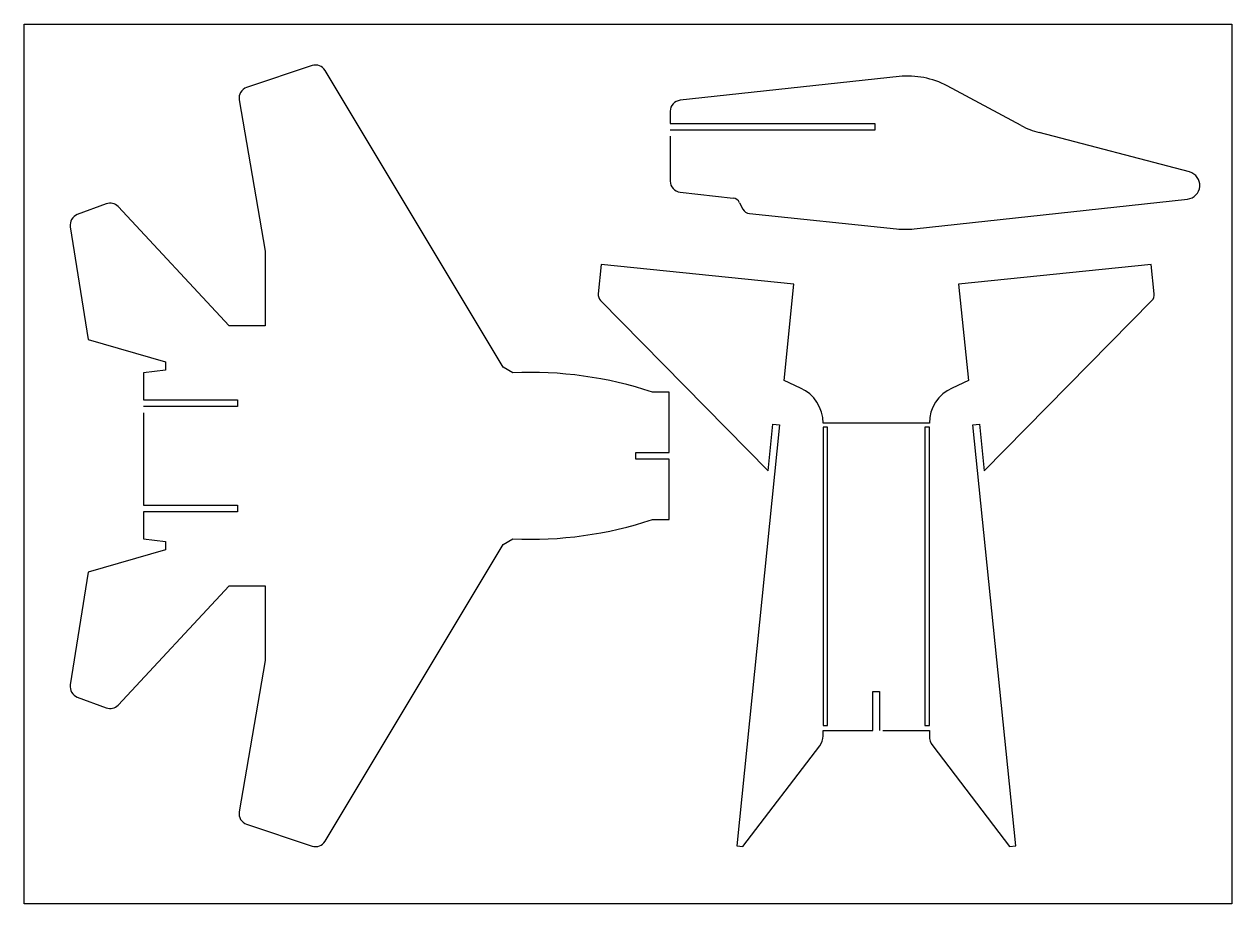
# Model space of a CAD drawing. Extents: x 0 to 273, y 0 to 199.
import ezdxf

# ---------------------------------------------------------------- set-up
doc = ezdxf.new("R2010")
doc.units = 0
doc.layers.add('WHITE', color=7, linetype='CONTINUOUS')

msp = doc.modelspace()

# ---------------------------------------------------------------- linework, layer by layer
at = {"layer": 'WHITE', "linetype": 'CONTINUOUS'}
for p, q in [((0, 0), (0, 198.658513)), ((0, 198.658513), (272.904623, 198.658513)), ((272.904623, 198.658513), (272.904623, 0)), ((65.074588, 189.28828), (50.265204, 184.351819)), ((108.227105, 121.172452), (68.008889, 188.202811)), ((197.73322, 186.818703), (148.223517, 181.466302)), ((225.287391, 175.771736), (208.598871, 184.707097)), ((48.592123, 181.555343), (54.477105, 147.422452)), ((145.992222, 178.980785), (145.992222, 176.225081)), ((145.992222, 176.225081), (192.242222, 176.225081)), ((192.242222, 174.725081), (145.992222, 174.725081)), ((192.242222, 176.225081), (192.242222, 174.725081)), ((145.992222, 173.401516), (145.992222, 163.207667)), ((263.327702, 165.274122), (229.387269, 174.163283)), ((148.210596, 160.72358), (160.213944, 159.362739)), ((161.678104, 158.341534), (162.406175, 156.892606)), ((201.092878, 152.439494), (262.873122, 159.144326)), ((18.537101, 158.085576), (12.014073, 155.63944)), ((46.352105, 130.547452), (21.242548, 157.450549)), ((163.888619, 155.86942), (197.140514, 152.429568)), ((10.422931, 152.90583), (14.477105, 127.422452)), ((54.477105, 147.422452), (54.477105, 130.547452)), ((130.41339, 144.348697), (129.742757, 137.764302)), ((173.938213, 139.915613), (130.41339, 144.348697)), ((254.69248, 144.348697), (211.167656, 139.915613)), ((255.363113, 137.764302), (254.69248, 144.348697)), ((171.721671, 118.153201), (173.938213, 139.915613)), ((211.167656, 139.915613), (213.384198, 118.153201)), ((130.271816, 136.259035), (168.139509, 97.786347)), ((216.96636, 97.786347), (254.834054, 136.259035)), ((54.477105, 130.547452), (46.352105, 130.547452)), ((14.477105, 127.422452), (31.977105, 122.422452)), ((31.977105, 120.547452), (26.977105, 119.922452)), ((31.977105, 122.422452), (31.977105, 120.547452)), ((110.428234, 119.922452), (108.227105, 121.172452)), ((26.977105, 119.922452), (26.977105, 113.797452)), ((175.418158, 116.491446), (171.721671, 118.153201)), ((213.384198, 118.153201), (209.687711, 116.491446)), ((145.727105, 115.547452), (141.977105, 115.547452)), ((145.727105, 101.922452), (145.727105, 115.547452)), ((26.977105, 113.797452), (48.227105, 113.797452)), ((48.227105, 112.297452), (26.977105, 112.297452)), ((48.227105, 113.797452), (48.227105, 112.297452)), ((26.977105, 110.893989), (26.977105, 90.047452)), ((170.708395, 108.20467), (161.01894, 13.071842)), ((168.139509, 97.786347), (169.216115, 108.356662)), ((169.216115, 108.356662), (170.708395, 108.20467)), ((204.552935, 108.553333), (180.552935, 108.553333)), ((180.552935, 107.647215), (180.552935, 40.260611)), ((181.552935, 107.647215), (180.552935, 107.647215)), ((181.552935, 40.260611), (181.552935, 107.647215)), ((203.552935, 107.647215), (203.552935, 40.260611)), ((204.552935, 107.647215), (203.552935, 107.647215)), ((204.552935, 40.260611), (204.552935, 107.647215)), ((214.397475, 108.20467), (215.889754, 108.356662)), ((224.086929, 13.071842), (214.397475, 108.20467)), ((215.889754, 108.356662), (216.96636, 97.786347)), ((138.227105, 100.422452), (138.227105, 101.922452)), ((138.227105, 101.922452), (145.727105, 101.922452)), ((145.727105, 100.422452), (138.227105, 100.422452)), ((145.727105, 86.797452), (145.727105, 100.422452)), ((26.977105, 90.047452), (48.227105, 90.047452)), ((48.227105, 88.547452), (26.977105, 88.547452)), ((26.977105, 88.547452), (26.977105, 82.422452)), ((48.227105, 90.047452), (48.227105, 88.547452)), ((141.977105, 86.797452), (145.727105, 86.797452)), ((26.977105, 82.422452), (31.977105, 81.797452)), ((108.227105, 81.172452), (110.428234, 82.422452)), ((31.977105, 79.922452), (14.477105, 74.922452)), ((31.977105, 81.797452), (31.977105, 79.922452)), ((68.008889, 14.142093), (108.227105, 81.172452)), ((14.477105, 74.922452), (10.422931, 49.439075)), ((21.242548, 44.894356), (46.352105, 71.797452)), ((46.352105, 71.797452), (54.477105, 71.797452)), ((54.477105, 71.797452), (54.477105, 54.922452)), ((54.477105, 54.922452), (48.592123, 20.789561)), ((12.014073, 46.705464), (18.537101, 44.259329)), ((191.802935, 39.178333), (191.802935, 47.928333)), ((191.802935, 47.928333), (193.302935, 47.928333)), ((193.302935, 47.928333), (193.302935, 39.178333)), ((180.552935, 40.260611), (181.552935, 40.260611)), ((180.552935, 37.945791), (180.552935, 39.178333)), ((180.552935, 39.178333), (191.802935, 39.178333)), ((194.027561, 39.178333), (204.552935, 39.178333)), ((203.552935, 40.260611), (204.552935, 40.260611)), ((204.552935, 39.178333), (204.552935, 37.945791)), ((162.427935, 12.928333), (179.784002, 35.670766)), ((205.321868, 35.670766), (222.677935, 12.928333)), ((50.265204, 17.993086), (65.074588, 13.056625)), ((161.01894, 13.071842), (162.427935, 12.928333)), ((222.677935, 12.928333), (224.086929, 13.071842)), ((272.904623, 0), (0, 0))]:
    msp.add_line(p, q, dxfattribs=at)
for centre, radius, start, end in [((65.865157, 186.916572), 2.5, 30.963757, 108.434949), ((199.748505, 168.177321), 18.75, 61.834529, 96.170175), ((51.055774, 181.980111), 2.5, 108.434949, 189.782407), ((148.492222, 178.980785), 2.5, 96.170175, 180), ((234.137758, 192.301512), 18.75, -118.165471, -104.676393), ((262.535954, 162.251084), 3.125, -83.806095, 75.323607), ((148.492222, 163.207667), 2.5, 180, 263.531892), ((160.002725, 157.499674), 1.875, 26.679036, 83.531892), ((12.891882, 153.298617), 2.5, 110.556045, 189.039483), ((19.41491, 155.744753), 2.5, 43.025066, 110.556045), ((164.081555, 157.734467), 1.875, -153.320964, -95.906141), ((199.069873, 171.080039), 18.75, -95.906141, -83.806095), ((131.608107, 137.574312), 1.875, 174.184374, 224.545942), ((253.497763, 137.574312), 1.875, -44.545942, 5.815626), ((114.437596, 32.895001), 87.119758, 71.572107, 92.637756), ((171.84958, 108.553333), 8.703355, 0, 65.7937), ((213.25629, 108.553333), 8.703355, 114.2063, 180), ((114.437596, 169.449903), 87.119758, -92.637756, -71.572107), ((12.891882, 49.046287), 2.5, 170.960517, 249.443955), ((19.41491, 46.600151), 2.5, -110.556045, -43.025066), ((176.802935, 37.945791), 3.75, -37.349349, 0), ((208.302935, 37.945791), 3.75, 180, 217.349349), ((51.055774, 20.364794), 2.5, 170.217593, 251.565051), ((65.865157, 15.428333), 2.5, -108.434949, -30.963757)]:
    msp.add_arc(centre, radius, start, end, dxfattribs=at)

doc.saveas('drawing.dxf')
